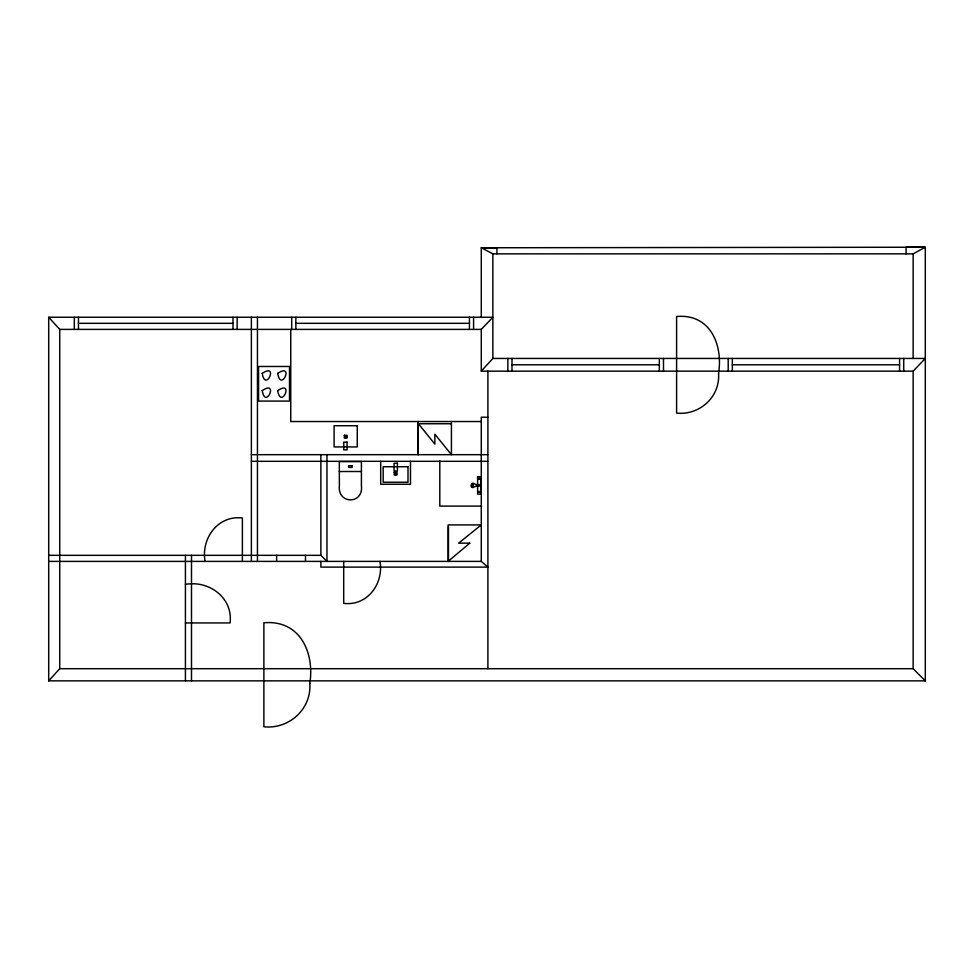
<?xml version="1.0" encoding="UTF-8"?>
<svg xmlns="http://www.w3.org/2000/svg" width="974" height="974" viewBox="0 0 974 974"><rect width="100%" height="100%" fill="white"/><g stroke="black" fill="none" stroke-linecap="round" stroke-linejoin="round"><path stroke-width="1.46" d="M906.088 253.849L906.088 247.226L925.3 247.226L925.3 680.863L48.7 680.863L59.743 668.7L59.743 329.395L48.7 317.244L492.868 317.244L481.278 329.395L481.278 371.155L913.149 371.155L925.3 358.444L492.868 358.444L481.278 371.155M496.947 253.849L496.947 247.773L481.278 247.773L492.868 253.849L913.149 253.849L925.3 247.226L481.278 247.773L481.278 317.244M78.456 323.319L233.005 323.319M295.853 323.319L469.444 323.319M59.743 329.395L481.278 329.395M511.983 364.8L659.337 364.8M732.338 364.8L899.574 364.8M487.901 417.237L481.278 417.237L481.278 561.401L487.901 567.111L320.884 567.111L320.884 561.401M481.278 421.535L290.751 421.535L290.751 329.395M418.284 423.751L451.425 423.751M251.377 454.675L487.901 454.675M251.377 461.311L487.901 461.311M339.329 471.513L339.378 485.746C337.296 504.471 363.655 504.629 361.415 485.746L361.415 461.591L339.329 461.591L339.329 471.513L361.415 471.513M477.625 478.441L480.998 478.441M480.998 484.626L476.237 484.626L472.731 483.104L471.051 485.198L471.173 486.525L472.731 487.633L476.237 486.111L480.998 486.111M477.625 492.247L480.998 492.308M481.606 506.115L439.798 506.115L439.798 460.958M48.7 555.326L320.884 555.326L326.96 561.401L326.96 454.675M48.7 561.401L481.278 561.389M185.425 584.376C208.96 580.114 233.2 597.732 230.059 622.934L185.425 622.934M59.743 668.7L913.149 668.7L925.3 680.863M418.284 423.58L434.854 444.132L434.854 434.185L451.425 454.675L451.425 421.535M913.149 253.849L913.149 358.444M913.149 371.155L913.149 668.7M903.726 358.444L903.726 371.155M899.574 358.444L899.574 371.155M732.338 358.444L732.338 371.155M728.199 358.444L728.199 371.155M663.489 358.444L663.489 371.155M659.337 358.444L659.337 371.155M511.983 358.444L511.983 371.155M507.844 358.444L507.844 371.155M492.868 253.849L492.868 358.444M487.901 371.155L487.901 668.7M477.625 484.626L477.625 476.663L480.998 476.663L480.998 494.122L477.625 494.122L477.625 486.111M476.578 484.626L476.578 486.111M473.583 317.244L473.583 329.395M469.444 317.244L469.444 329.395M448.466 526.544L448.466 559.758M418.284 421.535L418.284 454.675M418.126 421.535L418.126 454.675M410.492 461.372L410.492 484.261L380.688 484.261L380.688 461.372M379.945 561.401C383.951 583.523 367.393 606.315 343.7 603.356L343.7 561.401M320.884 454.675L320.884 555.326M305.483 555.326L305.483 561.401M295.853 317.244L295.853 329.395M291.713 317.244L291.713 329.395M276.64 555.326L276.64 561.401M257.453 317.244L257.453 561.401M251.377 317.244L251.377 561.401M242.392 561.401L242.392 517.998C217.896 514.942 200.9 538.573 205.076 561.401M237.145 317.244L237.145 329.395M233.005 317.244L233.005 329.395M191.501 555.326L191.501 680.863M185.425 555.326L185.425 680.863M78.456 317.244L78.456 329.395M74.316 317.244L74.316 329.395M48.7 317.244L48.7 680.863M309.805 683.541C311.668 709.072 288.901 729.453 263.881 726.774L263.881 622.788C299.834 619.561 314.712 652.422 309.805 683.541M718.556 373.614C720.261 396.929 699.454 415.557 676.601 413.11L676.601 316.501C710.375 313.482 723.134 344.845 718.556 373.614M262.237 373.383C265.549 393.058 279.088 362.036 262.237 373.383M262.237 390.623C265.549 410.298 279.075 379.263 262.237 390.623M277.712 373.383C281.011 393.058 294.55 362.036 277.712 373.383M277.712 390.623C281.023 410.298 294.538 379.263 277.712 390.623M479.05 479.135L479.281 478.441L479.05 479.135M479.354 492.077L479.013 491.42L479.354 492.077M472.256 483.774C471.002 491.164 475.19 484.638 472.256 483.774M394.214 472.28L394.214 475.02L396.954 475.02L396.954 472.28L394.214 472.28M344.321 435.293L344.321 438.02L347.048 438.02L347.048 435.293L344.321 435.293M344.906 435.877L344.906 437.436L346.464 437.436L346.464 435.877L344.906 435.877M394.799 472.865L394.799 474.435L396.357 474.435L396.357 472.865L394.799 472.865M469.785 543.151L448.125 561.389L448.125 524.901L481.278 524.901L458.62 543.151L469.785 543.151M289.509 366.48L258.585 366.48L258.585 401.081L289.509 401.081L289.509 366.48M357.263 425.735L334.106 425.735L334.106 446.932L357.263 446.932L357.263 425.735M347.073 442.123L343.761 442.123L343.761 449.866L347.073 449.866L347.073 442.123M397.416 463.271L394.093 463.271L394.093 471.002L397.416 471.002L397.416 463.271M352.125 465.718L348.619 465.718L348.619 467.386L352.125 467.386L352.125 465.718M407.996 466.729L383.172 466.729L383.172 482.24L407.996 482.24L407.996 466.729"/></g></svg>
